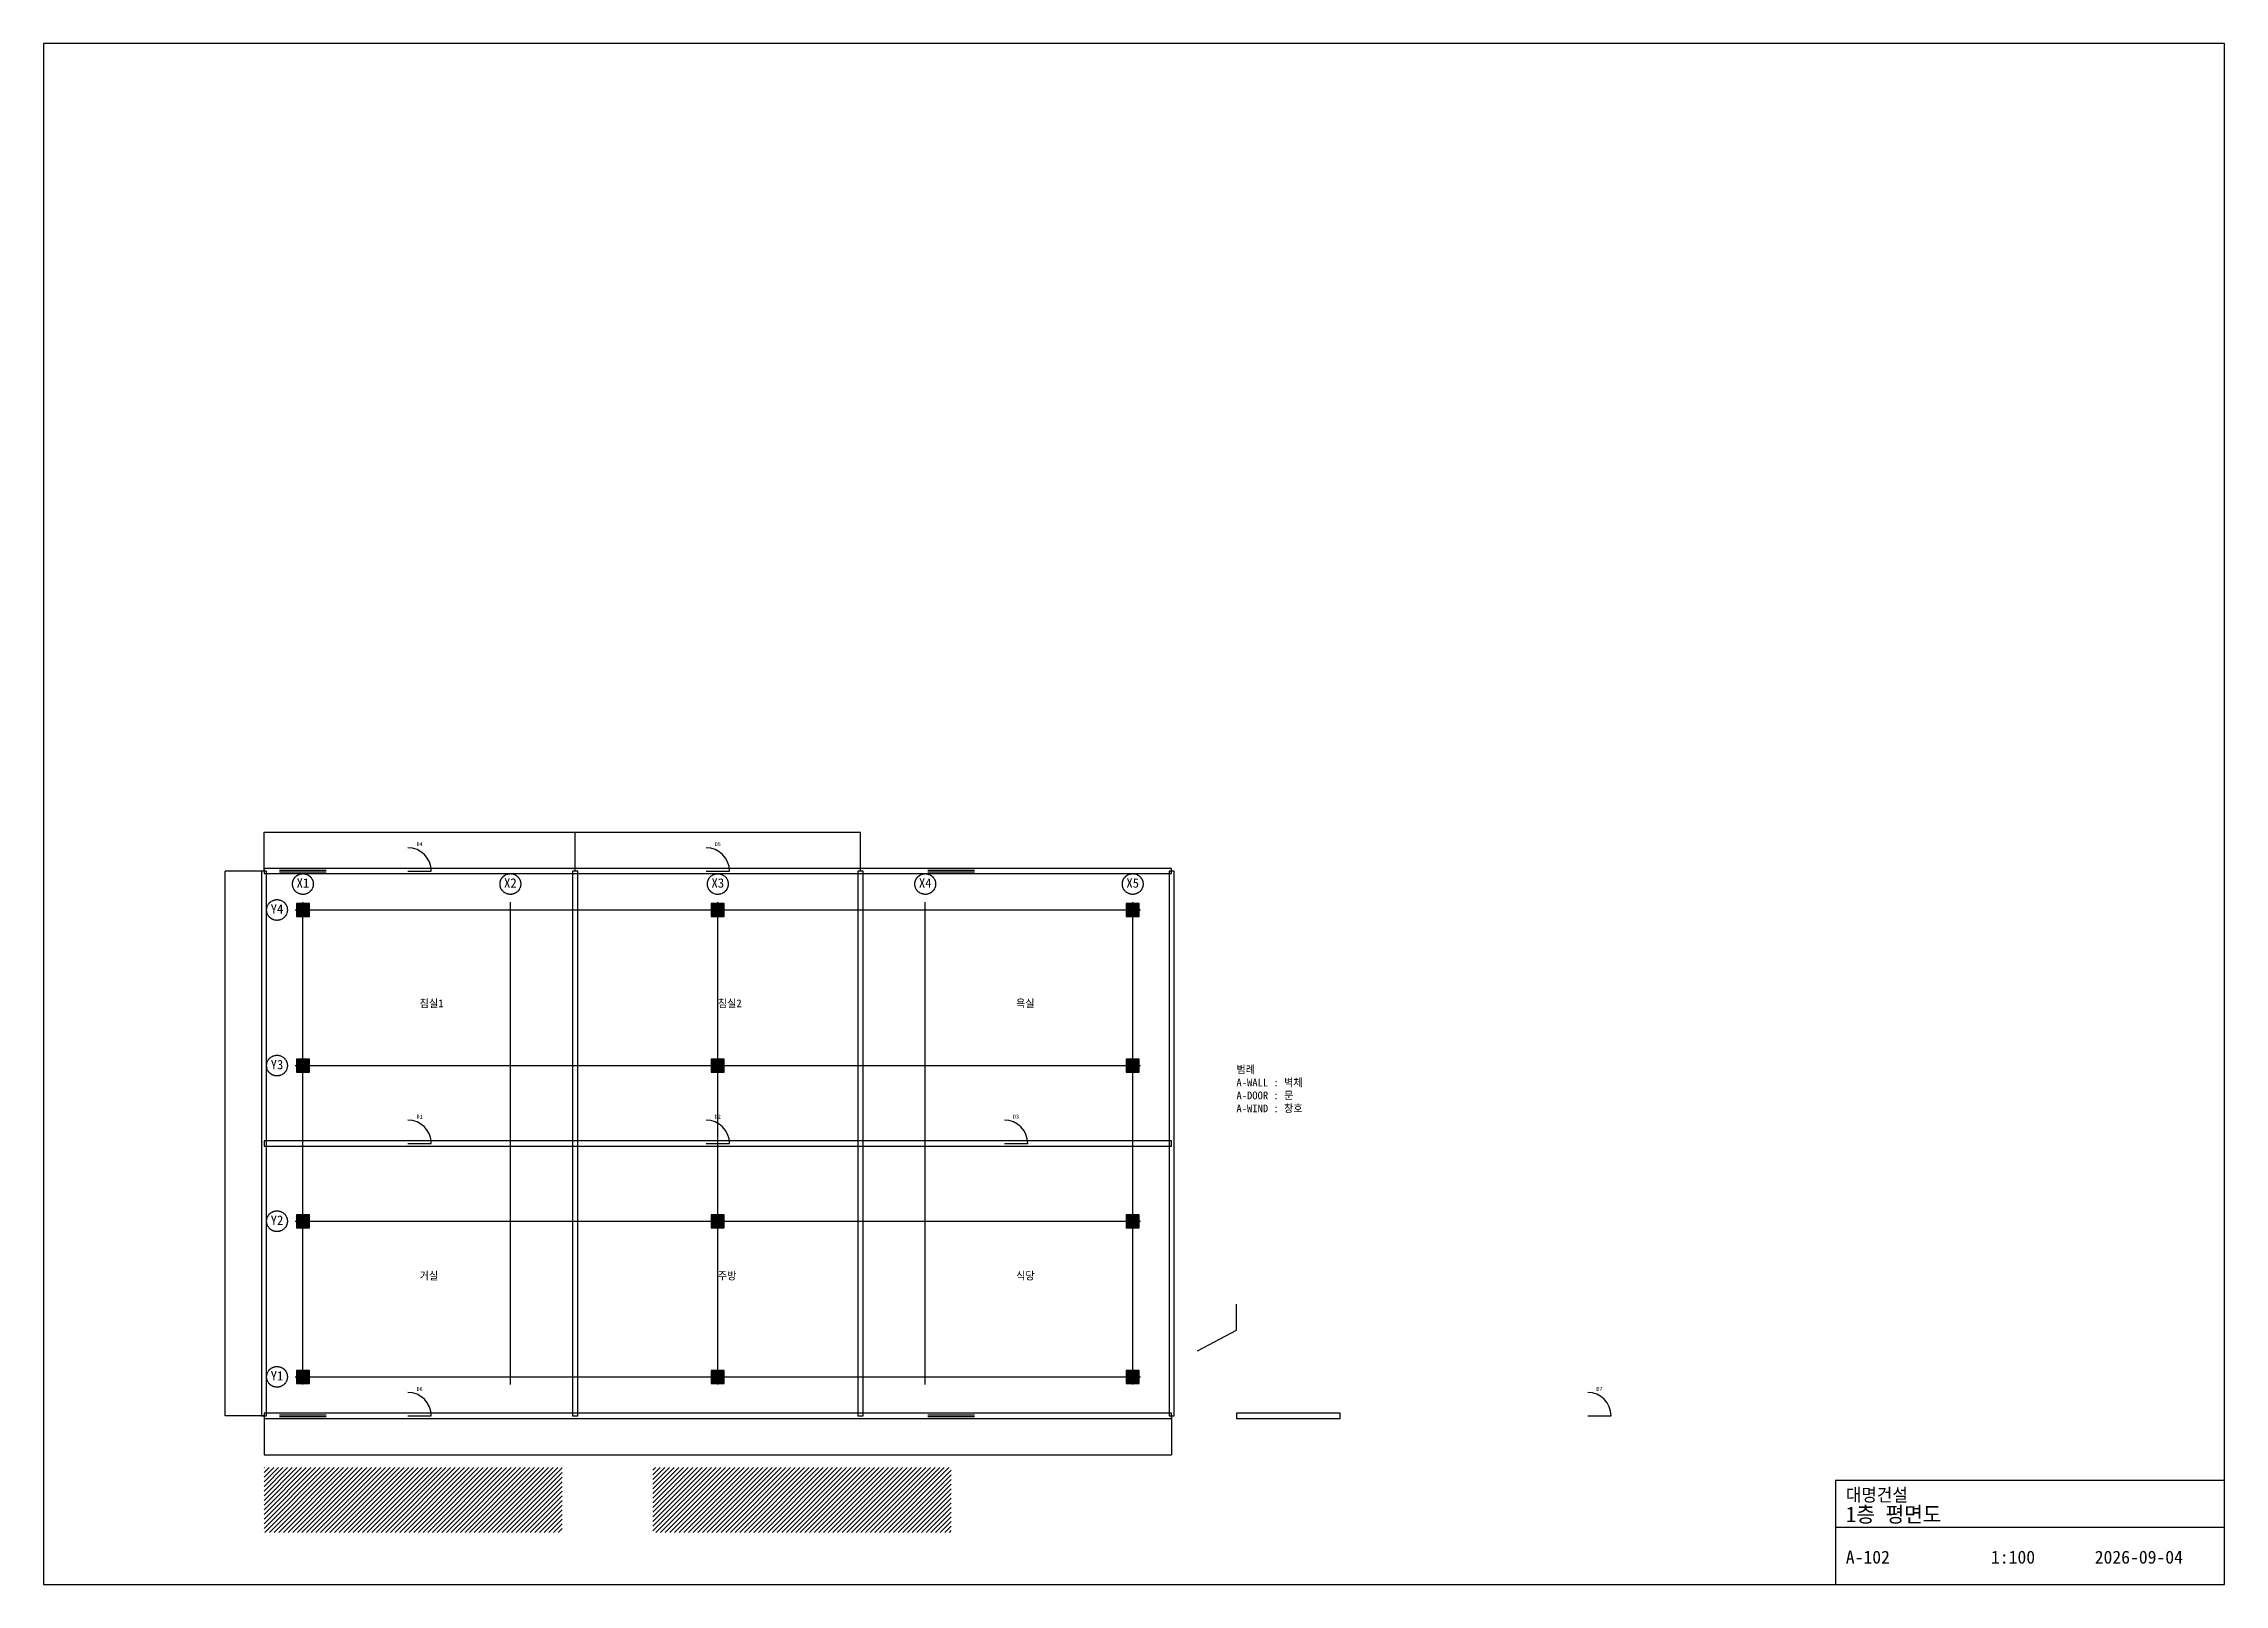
# Model space of a CAD drawing. Header units: millimetres. Extents: x 0 to 174200, y 0 to 59400.
# Drawn here: x 90100 to 174200, y 0 to 59400 of the extents above; entities that cross this region are included whole.
import ezdxf
from ezdxf.enums import TextEntityAlignment as Align

# ---------------------------------------------------------------- set-up
doc = ezdxf.new("R2010")
doc.units = ezdxf.units.MM
doc.linetypes.add('CENTER', pattern=[5.08, 3.175, -0.635, 0.635, -0.635])
for name, color, linetype in [('A-COL', 1, 'CONTINUOUS'), ('A-DIM', 3, 'CONTINUOUS'), ('A-DOOR', 4, 'CONTINUOUS'), ('A-GRID', 8, 'CENTER'), ('A-HATCH', 2, 'CONTINUOUS'), ('A-TEXT', 7, 'CONTINUOUS'), ('A-WALL', 7, 'CONTINUOUS'), ('A-WIND', 6, 'CONTINUOUS'), ('TITLE', 7, 'CONTINUOUS')]:
    doc.layers.add(name, color=color, linetype=linetype)
doc.styles.add('OpenSansCondensed-Light', font='OpenSansCondensed-Light.ttf')
doc.dimstyles.new('EZDXF', dxfattribs={"dimtxt": 0.25, "dimasz": 0.175, "dimexe": 0.375, "dimexo": 0.125, "dimgap": 0.1, "dimtad": 1, "dimlfac": 100, "dimzin": 12, "dimdsep": 46, "dimtxsty": 'OpenSansCondensed-Light', "dimblk": 'ARCHTICK', "dimcen": 2.5, "dimazin": 3, "dimtfac": 0.5, "dimtmove": 2, "dimatfit": 3})

# ---------------------------------------------------------------- blocks, each defined once
blk = doc.blocks.new('TITLEBLOCK')
at = {"layer": 'TITLE'}
blk.add_line((0, 22), (150, 22), dxfattribs=at)
blk.add_lwpolyline([(0, 0), (150, 0), (150, 40), (0, 40)], close=True, dxfattribs=at)
for tag, p, height in [('PROJECT', (4, 32), 5), ('TITLE', (4, 24), 6), ('DWG_NO', (4, 8), 5), ('SCALE', (60, 8), 5), ('DATE', (100, 8), 5)]:
    blk.add_attdef(tag, p, '', height=height, dxfattribs=at)
blk = doc.blocks.new('GRID_BUBBLE')
at = {"layer": 'A-GRID'}
blk.add_circle((0, 0), 400, dxfattribs=at)
blk = doc.blocks.new('DOOR_900')
at = {"layer": 'A-DOOR'}
blk.add_line((0, 0), (900, 0), dxfattribs=at)
blk.add_arc((0, 0), 900, 0, 90, dxfattribs=at)
blk = doc.blocks.new('WIN_1800')
at = {"layer": 'A-WIND'}
for p, q in [((0, 60), (1800, 60)), ((0, 0), (1800, 0))]:
    blk.add_line(p, q, dxfattribs=at)
blk = doc.blocks.new('_ARCHTICK')
at = {"color": 0, "linetype": 'BYBLOCK', "const_width": 0.15}
blk.add_lwpolyline([(-0.5, -0.5), (0.5, 0.5)], dxfattribs=at)

msp = doc.modelspace()

# ---------------------------------------------------------------- hatches: boundary and pattern name
at = {"layer": 'A-COL'}
h = msp.add_hatch(color=1, dxfattribs=at)
h.dxf.hatch_style = 1
h.paths.add_polyline_path([(99850, 25750), (100350, 25750), (100350, 26250), (99850, 26250)])
h = msp.add_hatch(color=1, dxfattribs=at)
h.dxf.hatch_style = 1
h.paths.add_polyline_path([(115850, 25750), (116350, 25750), (116350, 26250), (115850, 26250)])
h = msp.add_hatch(color=1, dxfattribs=at)
h.dxf.hatch_style = 1
h.paths.add_polyline_path([(131850, 25750), (132350, 25750), (132350, 26250), (131850, 26250)])
h = msp.add_hatch(color=1, dxfattribs=at)
h.dxf.hatch_style = 1
h.paths.add_polyline_path([(99850, 19750), (100350, 19750), (100350, 20250), (99850, 20250)])
h = msp.add_hatch(color=1, dxfattribs=at)
h.dxf.hatch_style = 1
h.paths.add_polyline_path([(115850, 19750), (116350, 19750), (116350, 20250), (115850, 20250)])
h = msp.add_hatch(color=1, dxfattribs=at)
h.dxf.hatch_style = 1
h.paths.add_polyline_path([(131850, 19750), (132350, 19750), (132350, 20250), (131850, 20250)])
h = msp.add_hatch(color=1, dxfattribs=at)
h.dxf.hatch_style = 1
h.paths.add_polyline_path([(99850, 13750), (100350, 13750), (100350, 14250), (99850, 14250)])
h = msp.add_hatch(color=1, dxfattribs=at)
h.dxf.hatch_style = 1
h.paths.add_polyline_path([(115850, 13750), (116350, 13750), (116350, 14250), (115850, 14250)])
h = msp.add_hatch(color=1, dxfattribs=at)
h.dxf.hatch_style = 1
h.paths.add_polyline_path([(131850, 13750), (132350, 13750), (132350, 14250), (131850, 14250)])
h = msp.add_hatch(color=1, dxfattribs=at)
h.dxf.hatch_style = 1
h.paths.add_polyline_path([(99850, 7750), (100350, 7750), (100350, 8250), (99850, 8250)])
h = msp.add_hatch(color=1, dxfattribs=at)
h.dxf.hatch_style = 1
h.paths.add_polyline_path([(115850, 7750), (116350, 7750), (116350, 8250), (115850, 8250)])
h = msp.add_hatch(color=1, dxfattribs=at)
h.dxf.hatch_style = 1
h.paths.add_polyline_path([(131850, 7750), (132350, 7750), (132350, 8250), (131850, 8250)])
at = {"layer": 'A-HATCH'}
h = msp.add_hatch(dxfattribs=at)
h.set_pattern_fill('ANSI31', scale=40)
h.paths.add_polyline_path([(98600, 2000), (110100, 2000), (110100, 4500), (98600, 4500)])
h = msp.add_hatch(dxfattribs=at)
h.set_pattern_fill('ANSI31', scale=40)
h.paths.add_polyline_path([(113600, 2000), (125100, 2000), (125100, 4500), (113600, 4500)])

# ---------------------------------------------------------------- linework, layer by layer
at = {"layer": 'A-COL'}
for points in [[(99850, 25750), (100350, 25750), (100350, 26250), (99850, 26250)], [(115850, 25750), (116350, 25750), (116350, 26250), (115850, 26250)], [(131850, 25750), (132350, 25750), (132350, 26250), (131850, 26250)], [(99850, 19750), (100350, 19750), (100350, 20250), (99850, 20250)], [(115850, 19750), (116350, 19750), (116350, 20250), (115850, 20250)], [(131850, 19750), (132350, 19750), (132350, 20250), (131850, 20250)], [(99850, 13750), (100350, 13750), (100350, 14250), (99850, 14250)], [(115850, 13750), (116350, 13750), (116350, 14250), (115850, 14250)], [(131850, 13750), (132350, 13750), (132350, 14250), (131850, 14250)], [(99850, 7750), (100350, 7750), (100350, 8250), (99850, 8250)], [(115850, 7750), (116350, 7750), (116350, 8250), (115850, 8250)], [(131850, 7750), (132350, 7750), (132350, 8250), (131850, 8250)]]:
    msp.add_lwpolyline(points, close=True, dxfattribs=at)
at = {"layer": 'A-GRID'}
for p, q in [((100100, 7700), (100100, 26300)), ((108100, 7700), (108100, 26300)), ((116100, 7700), (116100, 26300)), ((124100, 7700), (124100, 26300)), ((132100, 7700), (132100, 26300)), ((99800, 26000), (132400, 26000)), ((99800, 20000), (132400, 20000)), ((99800, 14000), (132400, 14000)), ((99800, 8000), (132400, 8000))]:
    msp.add_line(p, q, dxfattribs=at)
at = {"layer": 'A-WALL'}
for points in [[(98500, 6500), (98700, 6500), (98700, 27500), (98500, 27500)], [(98600, 27400), (133600, 27400), (133600, 27600), (98600, 27600)], [(110500, 6500), (110700, 6500), (110700, 27500), (110500, 27500)], [(121500, 6500), (121700, 6500), (121700, 27500), (121500, 27500)], [(133500, 6500), (133700, 6500), (133700, 27500), (133500, 27500)], [(98600, 16900), (133600, 16900), (133600, 17100), (98600, 17100)], [(98600, 6400), (133600, 6400), (133600, 6600), (98600, 6600)], [(136100, 6400), (140100, 6400), (140100, 6600), (136100, 6600)]]:
    msp.add_lwpolyline(points, close=True, dxfattribs=at)
at = {"layer": 'TITLE'}
msp.add_lwpolyline([(90100, 0), (174200, 0), (174200, 59400), (90100, 59400)], close=True, dxfattribs=at)

# ---------------------------------------------------------------- block references
at = {"layer": 'A-DOOR'}
ref = msp.add_blockref('DOOR_900', (104150, 27500), dxfattribs=at)
ref.add_attrib('TAG', 'D4', dxfattribs={"height": 150}).set_placement((104600, 28460), align=Align.CENTER)
ref = msp.add_blockref('DOOR_900', (115650, 27500), dxfattribs=at)
ref.add_attrib('TAG', 'D5', dxfattribs={"height": 150}).set_placement((116100, 28460), align=Align.CENTER)
ref = msp.add_blockref('DOOR_900', (104150, 17000), dxfattribs=at)
ref.add_attrib('TAG', 'D1', dxfattribs={"height": 150}).set_placement((104600, 17960), align=Align.CENTER)
ref = msp.add_blockref('DOOR_900', (115650, 17000), dxfattribs=at)
ref.add_attrib('TAG', 'D2', dxfattribs={"height": 150}).set_placement((116100, 17960), align=Align.CENTER)
ref = msp.add_blockref('DOOR_900', (127150, 17000), dxfattribs=at)
ref.add_attrib('TAG', 'D3', dxfattribs={"height": 150}).set_placement((127600, 17960), align=Align.CENTER)
ref = msp.add_blockref('DOOR_900', (104150, 6500), dxfattribs=at)
ref.add_attrib('TAG', 'D6', dxfattribs={"height": 150}).set_placement((104600, 7460), align=Align.CENTER)
ref = msp.add_blockref('DOOR_900', (149650, 6500), dxfattribs=at)
ref.add_attrib('TAG', 'D7', dxfattribs={"height": 150}).set_placement((150100, 7460), align=Align.CENTER)
at = {"layer": 'A-GRID'}
ref = msp.add_blockref('GRID_BUBBLE', (100100, 27000), dxfattribs=at)
ref.add_attrib('LABEL', 'X1', dxfattribs={"height": 360}).set_placement((100100, 26860), align=Align.CENTER)
ref = msp.add_blockref('GRID_BUBBLE', (108100, 27000), dxfattribs=at)
ref.add_attrib('LABEL', 'X2', dxfattribs={"height": 360}).set_placement((108100, 26860), align=Align.CENTER)
ref = msp.add_blockref('GRID_BUBBLE', (116100, 27000), dxfattribs=at)
ref.add_attrib('LABEL', 'X3', dxfattribs={"height": 360}).set_placement((116100, 26860), align=Align.CENTER)
ref = msp.add_blockref('GRID_BUBBLE', (124100, 27000), dxfattribs=at)
ref.add_attrib('LABEL', 'X4', dxfattribs={"height": 360}).set_placement((124100, 26860), align=Align.CENTER)
ref = msp.add_blockref('GRID_BUBBLE', (132100, 27000), dxfattribs=at)
ref.add_attrib('LABEL', 'X5', dxfattribs={"height": 360}).set_placement((132100, 26860), align=Align.CENTER)
ref = msp.add_blockref('GRID_BUBBLE', (99100, 26000), dxfattribs=at)
ref.add_attrib('LABEL', 'Y4', dxfattribs={"height": 360}).set_placement((99100, 25860), align=Align.CENTER)
ref = msp.add_blockref('GRID_BUBBLE', (99100, 20000), dxfattribs=at)
ref.add_attrib('LABEL', 'Y3', dxfattribs={"height": 360}).set_placement((99100, 19860), align=Align.CENTER)
ref = msp.add_blockref('GRID_BUBBLE', (99100, 14000), dxfattribs=at)
ref.add_attrib('LABEL', 'Y2', dxfattribs={"height": 360}).set_placement((99100, 13860), align=Align.CENTER)
ref = msp.add_blockref('GRID_BUBBLE', (99100, 8000), dxfattribs=at)
ref.add_attrib('LABEL', 'Y1', dxfattribs={"height": 360}).set_placement((99100, 7860), align=Align.CENTER)
at = {"layer": 'A-WIND'}
for p in [(99200, 27470), (124200, 27470), (99200, 6470), (124200, 6470)]:
    msp.add_blockref('WIN_1800', p, dxfattribs=at)
at = {"layer": 'TITLE', "xscale": 100, "yscale": 100}
msp.add_blockref('TITLEBLOCK', (159200, 0), dxfattribs=at).add_auto_attribs({'DWG_NO': 'A-102', 'TITLE': '1층 평면도', 'SCALE': '1:100', 'DATE': '2026-09-04', 'PROJECT': '대명건설'})

# ---------------------------------------------------------------- texts
at = {"layer": 'A-TEXT'}
for s, p in [('침실1', (104600, 22250)), ('침실2', (116100, 22250)), ('욕실', (127600, 22250)), ('거실', (104600, 11750)), ('주방', (116100, 11750)), ('식당', (127600, 11750))]:
    msp.add_text(s, height=300, dxfattribs=at).set_placement(p)
at = {"layer": 'A-TEXT', "insert": (136100, 20000), "char_height": 300, "width": 18000, "attachment_point": 1}
msp.add_mtext('범례\\P{\\fArial;}A-WALL : 벽체\\PA-DOOR : 문\\PA-WIND : 창호', dxfattribs=at)

# ---------------------------------------------------------------- dimensions: what is measured, and where the dimension line sits
at = {"layer": 'A-DIM'}
for base, p1, p2 in [((98600, 29000), (98600, 27500), (110600, 27500)), ((110600, 29000), (110600, 27500), (121600, 27500)), ((98600, 5000), (98600, 6500), (133600, 6500))]:
    msp.add_linear_dim(base=base, p1=p1, p2=p2, dimstyle='EZDXF', dxfattribs=at).render()
msp.add_linear_dim(base=(97100, 6500), p1=(98600, 6500), p2=(98600, 27500), angle=90, dimstyle='EZDXF', dxfattribs=at).render()

# ---------------------------------------------------------------- leaders
msp.add_leader([(134600, 9000), (136100, 9800), (136100, 10800)], dimstyle='EZDXF', dxfattribs=at)

doc.saveas('drawing.dxf')
